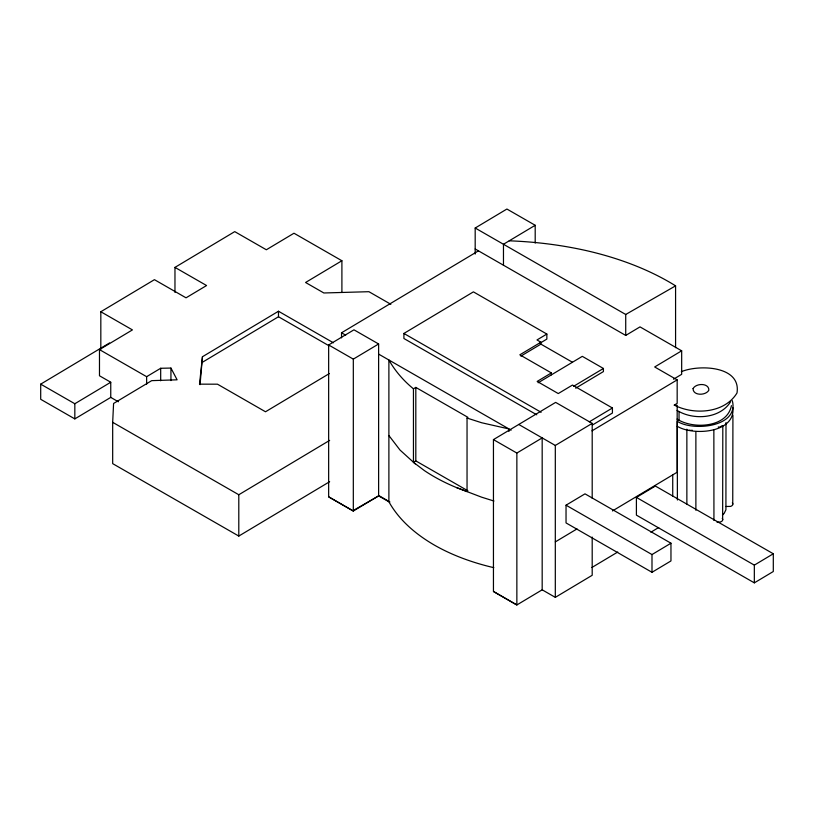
<?xml version="1.0" encoding="UTF-8"?>
<svg xmlns="http://www.w3.org/2000/svg" width="814" height="814" viewBox="0 0 814 814"><rect width="100%" height="100%" fill="white"/><g stroke="black" fill="none" stroke-linecap="round" stroke-linejoin="round"><path stroke-width="1.22" d="M725.996 422.608L725.915 509.778L724.124 513.441L722.445 515.069M329.639 481.705L238.797 536.07L112.678 463.634L112.678 422.324L113.584 403.469L151.709 380.647L177.106 379.812L170.94 368.07L160.684 368.274L146.632 376.689L146.632 384.198M333.414 342.796L278.48 311.243L202.462 356.736L199.511 384.157L217.48 384.188L265.506 411.772L329.416 373.524M200.051 384.676L202.462 356.736M731.44 405.647C727.136 427.869 692.846 429.456 677.075 419.068M722.812 425.569L722.639 520.288A4.955 2.859 0 0 1 720.482 521.937L717.063 522.283M732.926 415.12L732.742 504.761A4.955 2.859 0 0 1 730.596 506.41L725.996 506.481M730.687 401.638C720.075 418.915 693.192 420.523 677.075 410.398M456.562 487.606L467.043 491.554L467.043 418.06L467.897 417.317L415.812 387.403L413.451 388.817L413.451 462.311L424.308 470.533A178.927 103.307 0 0 0 456.562 487.606L481.654 497.191L493.945 501.027M467.043 491.554L467.897 490.811L415.812 460.897L415.812 387.403M100.824 349.308L100.824 311.752L154.436 279.67L186.04 297.822L206.573 285.531L174.969 267.389L234.737 231.624L266.341 249.766L293.986 233.231L341.9 260.745L341.9 292.043M100.824 311.752L132.428 329.904L99.481 349.613L99.481 375.773L110.755 382.244L110.755 397.395L74.827 418.895L40.7 399.298L40.7 384.147L109.575 342.938M74.827 418.895L74.827 403.744L110.755 382.244M341.9 260.745L305.576 282.489L323.85 292.979L368.915 291.697L390.852 304.294M202.462 362.24L278.48 316.748L278.48 311.243M475.183 254.06L475.183 228.022L506.908 209.035L535.195 225.285L535.195 243.081M341.534 337.881L341.534 332.794L478.469 250.854M328.653 344.963L353.968 329.823L378.622 343.976L378.622 495.889L353.317 511.029L328.653 496.866L328.653 344.963L353.317 359.127L353.317 511.029M535.195 225.285L503.469 244.261L503.469 265.222M353.317 359.127L378.622 343.976M536.752 414.794L403.907 338.502L403.907 333.455L473.412 291.87L546.855 334.055L546.855 339.092L539.947 343.223M238.797 536.07L238.797 494.749L329.639 440.394M546.855 334.055L536.986 339.957L540.903 342.206L540.903 344.139L520.879 356.115M540.903 342.206L519.831 354.812L551.373 372.934L551.373 374.857M475.183 248.972L625.722 335.429L625.722 314.479L675.579 285.856L675.579 347.659M551.373 372.934L537.159 381.43L558.272 393.559L572.476 385.053L612.423 407.997L612.423 413.034L592.439 425M538.176 382.753L582.315 356.349L603.418 368.467L603.418 371.581L575.681 388.176M413.451 462.311L415.812 460.897M625.722 335.429L640.008 326.882L681.674 350.814L681.674 374.318L673.493 379.212M573.544 386.345L603.418 368.467M493.508 591.473L516.859 604.965L516.859 453.052L542.175 437.912L542.175 589.814L516.859 604.965L493.447 591.513L493.447 439.611L555.647 402.391L592.195 423.382L592.195 498.249M681.674 350.814L654.68 366.972L677.167 379.884L677.167 403.378L674.277 405.107C693.915 415.252 724.664 413.359 737.006 392.959C741.361 365.547 698.483 364.428 681.318 371.693M589.275 421.845L612.423 407.997M542.175 589.814L555.311 597.354L555.311 445.451L592.195 423.382M591.992 430.85L677.167 379.884M566.035 505.189L585.001 493.844L670.96 543.213L670.96 560.938L651.994 572.293L566.035 522.924L566.035 505.189L651.994 554.558L651.994 572.293M555.311 541.9L577.004 528.917M612.443 510.948L677.167 472.222L677.167 405.27M636.406 497.405L655.372 486.05L773.3 553.774L773.3 571.509L754.334 582.855L636.406 515.13L636.406 497.405L754.334 565.13L754.334 582.855M591.87 567.511L617.745 552.024M650.864 532.214L658.709 527.513M555.311 597.354L592.195 575.284L592.195 537.077M651.994 554.558L670.96 543.213M754.334 565.13L773.3 553.774M718.223 427.045L719.393 426.933M692.449 430.321L690.119 430.382A4.162 2.401 0 0 1 689.041 430.138M509.238 240.812C535.052 241.768 560.785 244.892 585.988 250.539A243.172 140.395 0 0 1 675.6 285.846M467.043 418.06L481.654 422.751L508.943 428.937L508.943 431.471M475.183 228.022L625.722 314.479M540.903 344.139L572.446 362.25M403.907 333.455L541.137 412.281M518.752 424.46L555.311 445.451M341.534 332.794L345.685 335.175M378.622 354.1L511.121 430.189M493.447 439.611L516.859 453.052M278.48 316.748L329.019 345.777M378.622 495.889L388.889 501.78C399.267 520.37 416.056 534.452 434.249 545.024A179.029 103.368 0 0 0 493.833 567.663M99.481 349.613L146.632 376.689M110.755 397.395L118.366 401.77M112.678 422.324L238.797 494.749M40.7 384.147L74.827 403.744M389.916 501.984L378.988 495.675L352.849 510.765L328.724 496.835M677.279 426.302C693.223 436.08 735.734 432.997 732.875 407.58M415.252 463.878L400.01 450.04L388.889 435.531M413.451 388.817C403.622 380.769 395.146 371.062 388.889 359.992L388.889 501.78M732.366 502.767L732.926 504.07M722.252 518.294L722.812 519.597M732.305 400.62C739.377 427.096 692.816 431.613 677.279 421.296L677.39 500.01M713.939 520.492L713.858 429.843M695.878 431.512L695.878 510.286M686.863 429.182L686.863 504.151M679.039 411.711L679.039 420.38M672.73 474.745L672.73 496.296M174.969 267.389L174.969 292.419M170.94 368.07L170.94 380.596M160.684 368.274L160.684 380.799M722.16 425.63A4.955 2.859 0 0 1 720.482 426.638M674.277 405.107A9.198 5.22 -60.9 0 1 675.844 404.904M693.07 388.583C692.907 395.97 705.972 395.675 708.862 390.16C709.014 382.773 695.96 383.068 693.07 388.583"/></g></svg>
